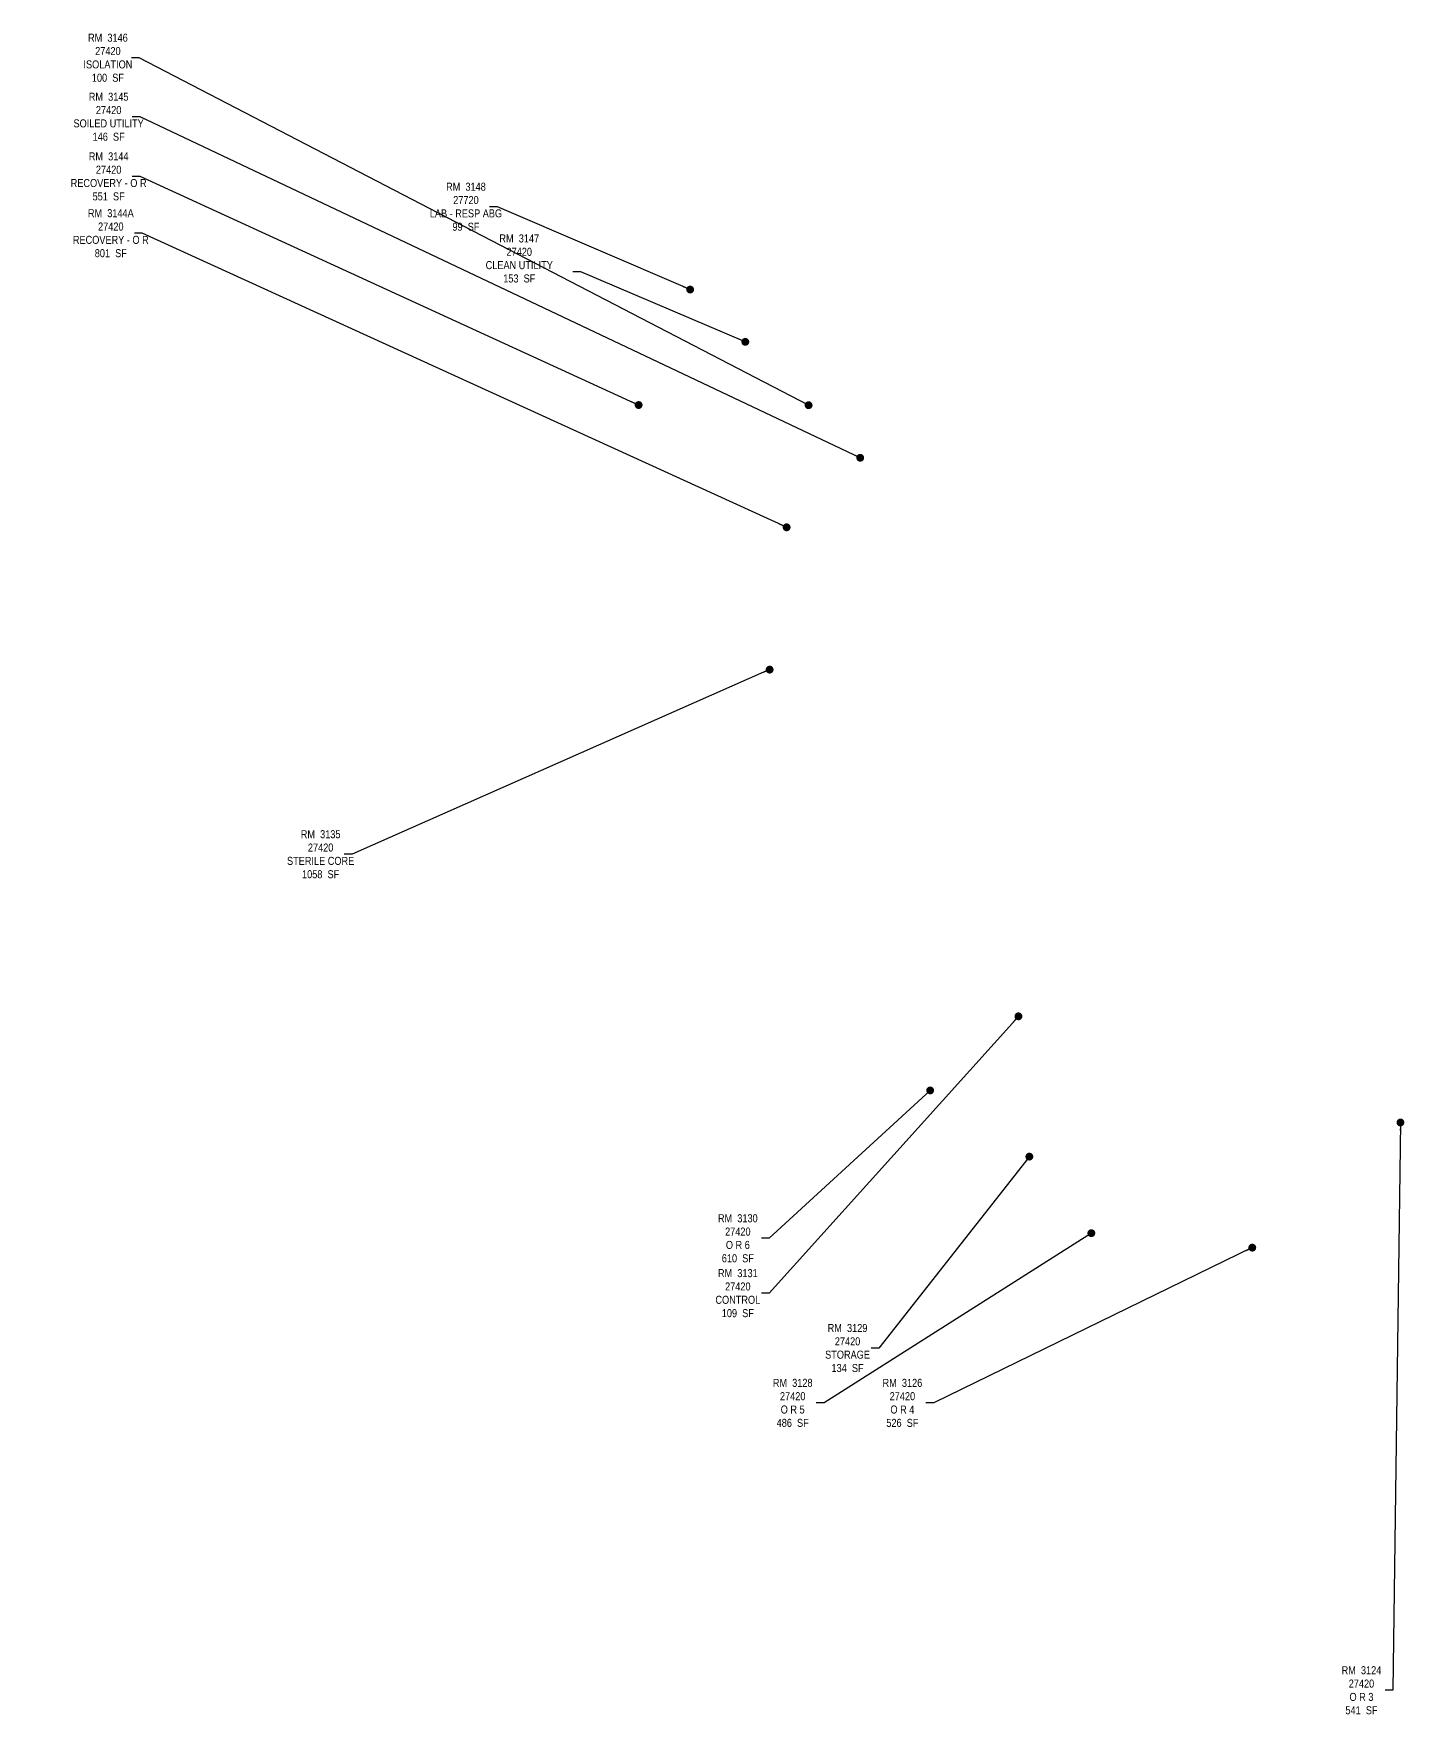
# Model space of a CAD drawing. Header units: inches. Extents: x -2929 to 5743, y -2530 to 4297.
# Drawn here: x -2929 to -530, y -2530 to 411 of the extents above; entities that cross this region are included whole.
import ezdxf

# ---------------------------------------------------------------- set-up
doc = ezdxf.new("R2010")
doc.units = ezdxf.units.IN
doc.header["$LTSCALE"] = 48
doc.header["$MEASUREMENT"] = 0
doc.layers.add('0-LABEL', color=3, linetype='Continuous')
doc.styles.add('ArialN', font='ARIALN.TTF')
doc.dimstyles.new('AB-220', dxfattribs={"dimscale": 220, "dimtxt": 0.070312, "dimasz": 0.0625, "dimexe": 0.0625, "dimexo": 0.125, "dimgap": 0.1875, "dimtad": 0, "dimdec": 4, "dimrnd": 0.0625, "dimzin": 0, "dimdsep": 46, "dimlunit": 4, "dimtxsty": 'ArialN', "dimblk": 'ARCHTICK', "dimcen": 0.0625, "dimclrd": 256, "dimclre": 256, "dimclrt": 256, "dimadec": 0, "dimazin": 0, "dimtfac": 1, "dimtdec": 4, "dimtofl": 0, "dimtmove": 2, "dimatfit": 3, "dimldrblk": 'DOT', "dimfxl": 0, "dimfrac": 2, "dimtolj": 1, "dimtzin": 0, "dimlwd": -1, "dimlwe": -1, "dimarcsym": 0})

# ---------------------------------------------------------------- blocks, each defined once
blk = doc.blocks.new('_ArchTick')
at = {"const_width": 0.15}
blk.add_lwpolyline([(-0.5, -0.5), (0.5, 0.5)], dxfattribs=at)
blk = doc.blocks.new('_Dot')
at = {"lineweight": -2}
blk.add_line((-0.5, 0), (-1, 0), dxfattribs=at)
at = {"const_width": 0.5}
blk.add_lwpolyline([(-0.25, 0, 1), (0.25, 0, 1)], format="xyb", close=True, dxfattribs=at)

msp = doc.modelspace()

# ---------------------------------------------------------------- texts
at = {"layer": '0-LABEL', "char_height": 14, "attachment_point": 5, "style": 'ArialN'}
for s, insert in [('RM  3146\\P27420\\PISOLATION\\P100  SF', (-2798.8, 368.3)), ('RM  3145\\P27420\\PSOILED UTILITY\\P146  SF', (-2797.5, 265.1)), ('RM  3144\\P27420\\PRECOVERY - O R\\P551  SF', (-2797.5, 160.7)), ('RM  3148\\P27720\\PLAB - RESP ABG\\P99  SF', (-2172.2, 107.6)), ('RM  3144A\\P27420\\PRECOVERY - O R\\P801  SF', (-2793.7, 61.3)), ('RM  3147\\P27420\\PCLEAN UTILITY\\P153  SF', (-2078.9, 17.1)), ('RM  3135\\P27420\\PSTERILE CORE\\P1058  SF', (-2426.5, -1025.4)), ('RM  3130\\P27420\\PO R 6\\P610  SF', (-1696.4, -1697.4)), ('RM  3131\\P27420\\PCONTROL\\P109  SF', (-1696.4, -1793.4)), ('RM  3129\\P27420\\PSTORAGE\\P134  SF', (-1504.4, -1889.4)), ('RM  3128\\P27420\\PO R 5\\P486  SF', (-1600.4, -1985.4)), ('RM  3126\\P27420\\PO R 4\\P526  SF', (-1408.4, -1985.4)), ('RM  3124\\P27420\\PO R 3\\P541  SF', (-605, -2488.3))]:
    msp.add_mtext(s, dxfattribs=dict(at, insert=insert))

# ---------------------------------------------------------------- leaders
at = {"layer": '0-LABEL', "annotation_type": 0, "has_hookline": 1, "hookline_direction": 1}
for points, text_width in [([(-1572.5, -239.6), (-2743.8, 368.3), (-2757.5, 368.3)], 82.7), ([(-1482.2, -331.6), (-2742.5, 265.1), (-2756.2, 265.1)], 122.1), ([(-1870, -239.3), (-2742.5, 160.7), (-2756.2, 160.7)], 131.3), ([(-1779.8, -37.3), (-2117.2, 107.6), (-2130.9, 107.6)], 124.4), ([(-1611, -453.3), (-2738.7, 61.3), (-2752.4, 61.3)], 131.3), ([(-1683.3, -128.8), (-1971.4, -6.2), (-1985.2, -6.2)], 116.7), ([(-1640.7, -702.3), (-2371.5, -1025.4), (-2385.2, -1025.4)], 116), ([(-1205.3, -1309), (-1641.4, -1793.4), (-1655.2, -1793.4)], 77), ([(-1359.8, -1438.6), (-1641.4, -1697.4), (-1655.2, -1697.4)], 67.5), ([(-536.8, -1494.7), (-550, -2488.3), (-563.8, -2488.3)], 67.5), ([(-1186.2, -1554.4), (-1449.4, -1889.4), (-1463.2, -1889.4)], 76.8), ([(-1077.7, -1688.4), (-1545.4, -1985.4), (-1559.2, -1985.4)], 67.6), ([(-796.1, -1713.7), (-1353.4, -1985.4), (-1367.2, -1985.4)], 67.5)]:
    msp.add_leader(points, dimstyle='AB-220', dxfattribs=dict(at, text_width=text_width))

doc.saveas('drawing.dxf')
